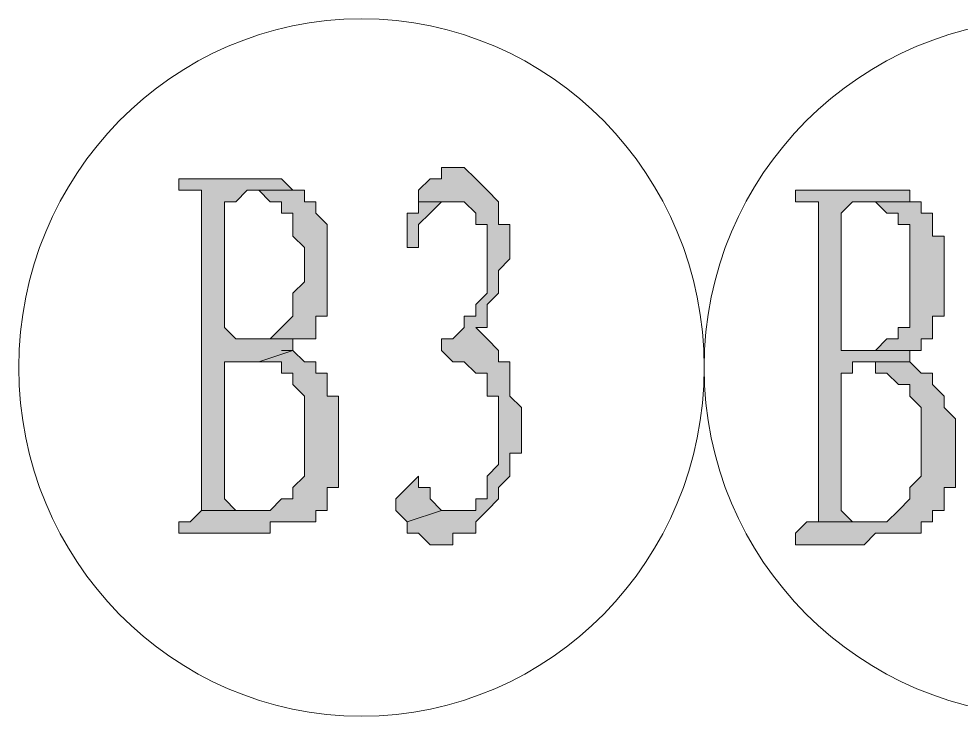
# Model space of a CAD drawing. Header units: millimetres. Extents: x 6 to 291, y 4 to 206.
# Drawn here: x 136.186 to 139.679, y 25.104 to 27.686 of the extents above; entities that cross this region are included whole.
import ezdxf

# ---------------------------------------------------------------- set-up
doc = ezdxf.new("R2010")
doc.units = ezdxf.units.MM
doc.layers.add('C00-00-00', color=7, linetype='Continuous')

msp = doc.modelspace()

# ---------------------------------------------------------------- hatches: boundary and pattern name
at = {"layer": 'C00-00-00'}
h = msp.add_hatch(color=256, dxfattribs=at)
h.dxf.hatch_style = 2
h.paths.add_polyline_path([(137.794997, 27.135666), (137.752663, 27.135666), (137.752663, 27.093333), (137.71033, 27.093333), (137.667997, 27.050999), (137.667997, 27.008666), (137.83733, 27.008666), (137.879663, 26.966333), (137.879663, 26.923999), (137.921997, 26.923999), (137.921997, 26.669999), (137.879663, 26.627666), (137.879663, 26.585333), (137.83733, 26.585333), (137.83733, 26.542999), (137.794997, 26.500666), (137.752663, 26.500666), (137.752663, 26.458333), (137.794997, 26.415999), (137.83733, 26.415999), (137.879663, 26.373666), (137.921997, 26.373666), (137.921997, 26.331333), (137.921997, 26.288999), (137.96433, 26.288999), (137.96433, 26.034999), (137.921997, 25.992666), (137.921997, 25.950333), (137.921997, 25.907999), (137.879663, 25.907999), (137.879663, 25.865666), (137.83733, 25.865666), (137.752663, 25.865666), (137.625663, 25.823333), (137.625663, 25.780999), (137.667997, 25.780999), (137.71033, 25.738666), (137.794997, 25.738666), (137.794997, 25.780999), (137.83733, 25.780999), (137.879663, 25.780999), (137.879663, 25.823333), (137.921997, 25.865666), (137.96433, 25.907999), (137.96433, 25.950333), (138.006663, 25.992666), (138.006663, 26.034999), (138.006663, 26.077333), (138.048997, 26.077333), (138.048997, 26.246666), (138.006663, 26.288999), (138.006663, 26.373666), (138.006663, 26.415999), (137.96433, 26.415999), (137.96433, 26.458333), (137.921997, 26.500666), (137.879663, 26.542999), (137.921997, 26.542999), (137.921997, 26.585333), (137.921997, 26.627666), (137.96433, 26.669999), (137.96433, 26.712333), (137.96433, 26.754666), (138.006663, 26.796999), (138.006663, 26.923999), (137.96433, 26.923999), (137.96433, 26.966333), (137.96433, 27.008666), (137.921997, 27.050999), (137.879663, 27.093333), (137.83733, 27.135666)])
h = msp.add_hatch(color=256, dxfattribs=at)
h.dxf.hatch_style = 2
h.paths.add_polyline_path([(137.032996, 27.09334), (136.778996, 27.09334), (136.778996, 27.051006), (136.821329, 27.051006), (136.863662, 27.051006), (136.863662, 27.008673), (136.863662, 25.865673), (136.990662, 25.865673), (136.948329, 25.908006), (136.948329, 26.416006), (136.990662, 26.416006), (137.075329, 26.416006), (137.202329, 26.45834), (137.159996, 26.45834), (137.202329, 26.45834), (137.202329, 26.500673), (137.032996, 26.500673), (136.990662, 26.500673), (136.948329, 26.543006), (136.948329, 27.008673), (136.990662, 27.008673), (137.032996, 27.051006), (137.244662, 27.051006), (137.202329, 27.051006), (137.159996, 27.09334), (137.117662, 27.09334)])
h = msp.add_hatch(color=256, dxfattribs=at)
h.dxf.hatch_style = 2
h.paths.add_polyline_path([(137.244659, 27.050997), (137.075326, 27.050997), (137.117659, 27.008664), (137.159992, 27.008664), (137.159992, 26.966331), (137.202326, 26.966331), (137.202326, 26.923997), (137.202326, 26.881664), (137.244659, 26.839331), (137.244659, 26.712331), (137.202326, 26.669997), (137.202326, 26.627664), (137.202326, 26.585331), (137.159992, 26.542997), (137.117659, 26.500664), (137.075326, 26.500664), (137.032992, 26.500664), (137.202326, 26.500664), (137.244659, 26.500664), (137.286992, 26.500664), (137.286992, 26.542997), (137.286992, 26.585331), (137.329326, 26.585331), (137.329326, 26.627664), (137.329326, 26.669997), (137.329326, 26.881664), (137.329326, 26.923997), (137.286992, 26.966331), (137.286992, 27.008664), (137.244659, 27.008664)])
h = msp.add_hatch(color=256, dxfattribs=at)
h.dxf.hatch_style = 2
h.paths.add_polyline_path([(139.318999, 27.050997), (139.064999, 27.050997), (139.064999, 27.008664), (139.107333, 27.008664), (139.149666, 27.008664), (139.149666, 26.966331), (139.149666, 25.865664), (139.149666, 25.823331), (139.107333, 25.823331), (139.276666, 25.823331), (139.234333, 25.865664), (139.234333, 26.373664), (139.276666, 26.373664), (139.276666, 26.415997), (139.488333, 26.415997), (139.445999, 26.415997), (139.488333, 26.415997), (139.488333, 26.458331), (139.318999, 26.458331), (139.234333, 26.458331), (139.234333, 26.500664), (139.234333, 26.966331), (139.276666, 27.008664), (139.530666, 27.008664), (139.488333, 27.008664), (139.488333, 27.050997), (139.445999, 27.050997), (139.403666, 27.050997)])
h = msp.add_hatch(color=256, dxfattribs=at)
h.dxf.hatch_style = 2
h.paths.add_polyline_path([(137.668002, 27.008671), (137.668002, 26.966338), (137.625669, 26.966338), (137.625669, 26.881671), (137.625669, 26.839338), (137.668002, 26.839338), (137.668002, 26.881671), (137.668002, 26.924004), (137.710335, 26.966338), (137.752669, 27.008671), (137.795002, 27.008671)])
h = msp.add_hatch(color=256, dxfattribs=at)
h.dxf.hatch_style = 2
h.paths.add_polyline_path([(139.530663, 27.008671), (139.318996, 27.008671), (139.361329, 27.008671), (139.403663, 26.966338), (139.445996, 26.966338), (139.445996, 26.924004), (139.488329, 26.924004), (139.488329, 26.881671), (139.488329, 26.839338), (139.488329, 26.627671), (139.488329, 26.585338), (139.488329, 26.543004), (139.445996, 26.543004), (139.445996, 26.500671), (139.403663, 26.500671), (139.361329, 26.458338), (139.318996, 26.458338), (139.488329, 26.458338), (139.530663, 26.458338), (139.530663, 26.500671), (139.572996, 26.500671), (139.572996, 26.543004), (139.572996, 26.585338), (139.615329, 26.585338), (139.615329, 26.881671), (139.572996, 26.881671), (139.572996, 26.924004), (139.572996, 26.966338), (139.530663, 26.966338)])
h = msp.add_hatch(color=256, dxfattribs=at)
h.dxf.hatch_style = 2
h.paths.add_polyline_path([(137.202333, 26.458333), (137.075333, 26.416), (137.117666, 26.416), (137.159999, 26.416), (137.159999, 26.373666), (137.202333, 26.373666), (137.202333, 26.331333), (137.244666, 26.289), (137.244666, 26.246666), (137.244666, 26.077333), (137.244666, 26.035), (137.244666, 25.992666), (137.202333, 25.950333), (137.202333, 25.908), (137.159999, 25.908), (137.117666, 25.865666), (137.075333, 25.865666), (136.863666, 25.865666), (136.821333, 25.823333), (136.778999, 25.823333), (136.778999, 25.781), (137.117666, 25.781), (137.117666, 25.823333), (137.202333, 25.823333), (137.244666, 25.823333), (137.286999, 25.823333), (137.286999, 25.865666), (137.329333, 25.865666), (137.329333, 25.908), (137.329333, 25.950333), (137.371666, 25.950333), (137.371666, 25.992666), (137.371666, 26.035), (137.371666, 26.204333), (137.371666, 26.246666), (137.371666, 26.289), (137.329333, 26.289), (137.329333, 26.331333), (137.329333, 26.373666), (137.286999, 26.373666), (137.286999, 26.416), (137.244666, 26.416)])
h = msp.add_hatch(color=256, dxfattribs=at)
h.dxf.hatch_style = 2
h.paths.add_polyline_path([(139.488337, 26.416007), (139.319003, 26.416007), (139.361337, 26.416007), (139.361337, 26.373674), (139.40367, 26.373674), (139.446003, 26.33134), (139.488337, 26.33134), (139.488337, 26.289007), (139.53067, 26.246674), (139.53067, 26.162007), (139.53067, 26.119674), (139.53067, 26.07734), (139.53067, 25.992674), (139.488337, 25.95034), (139.488337, 25.908007), (139.446003, 25.865674), (139.40367, 25.82334), (139.361337, 25.82334), (139.107337, 25.82334), (139.065003, 25.781007), (139.065003, 25.738674), (139.319003, 25.738674), (139.361337, 25.781007), (139.446003, 25.781007), (139.53067, 25.781007), (139.53067, 25.82334), (139.573003, 25.82334), (139.573003, 25.865674), (139.615337, 25.865674), (139.615337, 25.908007), (139.615337, 25.95034), (139.65767, 25.95034), (139.65767, 26.20434), (139.615337, 26.246674), (139.615337, 26.289007), (139.573003, 26.33134), (139.573003, 26.373674), (139.53067, 26.373674)])
h = msp.add_hatch(color=256, dxfattribs=at)
h.dxf.hatch_style = 2
h.paths.add_polyline_path([(137.668002, 25.992664), (137.625669, 25.950331), (137.583335, 25.907997), (137.583335, 25.865664), (137.625669, 25.823331), (137.752669, 25.865664), (137.710335, 25.907997), (137.710335, 25.950331), (137.668002, 25.950331)])

# ---------------------------------------------------------------- linework, layer by layer
at = {"layer": 'C00-00-00', "lineweight": 13}
for points in [[(137.794997, 27.135666), (137.752663, 27.135666), (137.752663, 27.093333), (137.71033, 27.093333), (137.667997, 27.050999), (137.667997, 27.008666), (137.83733, 27.008666), (137.879663, 26.966333), (137.879663, 26.923999), (137.921997, 26.923999), (137.921997, 26.669999), (137.879663, 26.627666), (137.879663, 26.585333), (137.83733, 26.585333), (137.83733, 26.542999), (137.794997, 26.500666), (137.752663, 26.500666), (137.752663, 26.458333), (137.794997, 26.415999), (137.83733, 26.415999), (137.879663, 26.373666), (137.921997, 26.373666), (137.921997, 26.331333), (137.921997, 26.288999), (137.96433, 26.288999), (137.96433, 26.034999), (137.921997, 25.992666), (137.921997, 25.950333), (137.921997, 25.907999), (137.879663, 25.907999), (137.879663, 25.865666), (137.83733, 25.865666), (137.752663, 25.865666), (137.625663, 25.823333), (137.625663, 25.780999), (137.667997, 25.780999), (137.71033, 25.738666), (137.794997, 25.738666), (137.794997, 25.780999), (137.83733, 25.780999), (137.879663, 25.780999), (137.879663, 25.823333), (137.921997, 25.865666), (137.96433, 25.907999), (137.96433, 25.950333), (138.006663, 25.992666), (138.006663, 26.034999), (138.006663, 26.077333), (138.048997, 26.077333), (138.048997, 26.246666), (138.006663, 26.288999), (138.006663, 26.373666), (138.006663, 26.415999), (137.96433, 26.415999), (137.96433, 26.458333), (137.921997, 26.500666), (137.879663, 26.542999), (137.921997, 26.542999), (137.921997, 26.585333), (137.921997, 26.627666), (137.96433, 26.669999), (137.96433, 26.712333), (137.96433, 26.754666), (138.006663, 26.796999), (138.006663, 26.923999), (137.96433, 26.923999), (137.96433, 26.966333), (137.96433, 27.008666), (137.921997, 27.050999), (137.879663, 27.093333), (137.83733, 27.135666)], [(137.032996, 27.09334), (136.778996, 27.09334), (136.778996, 27.051006), (136.821329, 27.051006), (136.863662, 27.051006), (136.863662, 27.008673), (136.863662, 25.865673), (136.990662, 25.865673), (136.948329, 25.908006), (136.948329, 26.416006), (136.990662, 26.416006), (137.075329, 26.416006), (137.202329, 26.45834), (137.159996, 26.45834), (137.202329, 26.45834), (137.202329, 26.500673), (137.032996, 26.500673), (136.990662, 26.500673), (136.948329, 26.543006), (136.948329, 27.008673), (136.990662, 27.008673), (137.032996, 27.051006), (137.244662, 27.051006), (137.202329, 27.051006), (137.159996, 27.09334), (137.117662, 27.09334)], [(137.244659, 27.050997), (137.075326, 27.050997), (137.117659, 27.008664), (137.159992, 27.008664), (137.159992, 26.966331), (137.202326, 26.966331), (137.202326, 26.923997), (137.202326, 26.881664), (137.244659, 26.839331), (137.244659, 26.712331), (137.202326, 26.669997), (137.202326, 26.627664), (137.202326, 26.585331), (137.159992, 26.542997), (137.117659, 26.500664), (137.075326, 26.500664), (137.032992, 26.500664), (137.202326, 26.500664), (137.244659, 26.500664), (137.286992, 26.500664), (137.286992, 26.542997), (137.286992, 26.585331), (137.329326, 26.585331), (137.329326, 26.627664), (137.329326, 26.669997), (137.329326, 26.881664), (137.329326, 26.923997), (137.286992, 26.966331), (137.286992, 27.008664), (137.244659, 27.008664)], [(139.318999, 27.050997), (139.064999, 27.050997), (139.064999, 27.008664), (139.107333, 27.008664), (139.149666, 27.008664), (139.149666, 26.966331), (139.149666, 25.865664), (139.149666, 25.823331), (139.107333, 25.823331), (139.276666, 25.823331), (139.234333, 25.865664), (139.234333, 26.373664), (139.276666, 26.373664), (139.276666, 26.415997), (139.488333, 26.415997), (139.445999, 26.415997), (139.488333, 26.415997), (139.488333, 26.458331), (139.318999, 26.458331), (139.234333, 26.458331), (139.234333, 26.500664), (139.234333, 26.966331), (139.276666, 27.008664), (139.530666, 27.008664), (139.488333, 27.008664), (139.488333, 27.050997), (139.445999, 27.050997), (139.403666, 27.050997)], [(137.668002, 27.008671), (137.668002, 26.966338), (137.625669, 26.966338), (137.625669, 26.881671), (137.625669, 26.839338), (137.668002, 26.839338), (137.668002, 26.881671), (137.668002, 26.924004), (137.710335, 26.966338), (137.752669, 27.008671), (137.795002, 27.008671)], [(139.530663, 27.008671), (139.318996, 27.008671), (139.361329, 27.008671), (139.403663, 26.966338), (139.445996, 26.966338), (139.445996, 26.924004), (139.488329, 26.924004), (139.488329, 26.881671), (139.488329, 26.839338), (139.488329, 26.627671), (139.488329, 26.585338), (139.488329, 26.543004), (139.445996, 26.543004), (139.445996, 26.500671), (139.403663, 26.500671), (139.361329, 26.458338), (139.318996, 26.458338), (139.488329, 26.458338), (139.530663, 26.458338), (139.530663, 26.500671), (139.572996, 26.500671), (139.572996, 26.543004), (139.572996, 26.585338), (139.615329, 26.585338), (139.615329, 26.881671), (139.572996, 26.881671), (139.572996, 26.924004), (139.572996, 26.966338), (139.530663, 26.966338)], [(137.202333, 26.458333), (137.075333, 26.416), (137.117666, 26.416), (137.159999, 26.416), (137.159999, 26.373666), (137.202333, 26.373666), (137.202333, 26.331333), (137.244666, 26.289), (137.244666, 26.246666), (137.244666, 26.077333), (137.244666, 26.035), (137.244666, 25.992666), (137.202333, 25.950333), (137.202333, 25.908), (137.159999, 25.908), (137.117666, 25.865666), (137.075333, 25.865666), (136.863666, 25.865666), (136.821333, 25.823333), (136.778999, 25.823333), (136.778999, 25.781), (137.117666, 25.781), (137.117666, 25.823333), (137.202333, 25.823333), (137.244666, 25.823333), (137.286999, 25.823333), (137.286999, 25.865666), (137.329333, 25.865666), (137.329333, 25.908), (137.329333, 25.950333), (137.371666, 25.950333), (137.371666, 25.992666), (137.371666, 26.035), (137.371666, 26.204333), (137.371666, 26.246666), (137.371666, 26.289), (137.329333, 26.289), (137.329333, 26.331333), (137.329333, 26.373666), (137.286999, 26.373666), (137.286999, 26.416), (137.244666, 26.416)], [(139.488337, 26.416007), (139.319003, 26.416007), (139.361337, 26.416007), (139.361337, 26.373674), (139.40367, 26.373674), (139.446003, 26.33134), (139.488337, 26.33134), (139.488337, 26.289007), (139.53067, 26.246674), (139.53067, 26.162007), (139.53067, 26.119674), (139.53067, 26.07734), (139.53067, 25.992674), (139.488337, 25.95034), (139.488337, 25.908007), (139.446003, 25.865674), (139.40367, 25.82334), (139.361337, 25.82334), (139.107337, 25.82334), (139.065003, 25.781007), (139.065003, 25.738674), (139.319003, 25.738674), (139.361337, 25.781007), (139.446003, 25.781007), (139.53067, 25.781007), (139.53067, 25.82334), (139.573003, 25.82334), (139.573003, 25.865674), (139.615337, 25.865674), (139.615337, 25.908007), (139.615337, 25.95034), (139.65767, 25.95034), (139.65767, 26.20434), (139.615337, 26.246674), (139.615337, 26.289007), (139.573003, 26.33134), (139.573003, 26.373674), (139.53067, 26.373674)], [(137.668002, 25.992664), (137.625669, 25.950331), (137.583335, 25.907997), (137.583335, 25.865664), (137.625669, 25.823331), (137.752669, 25.865664), (137.710335, 25.907997), (137.710335, 25.950331), (137.668002, 25.950331)]]:
    msp.add_lwpolyline(points, close=True, dxfattribs=at)
at = {"layer": 'C00-00-00', "lineweight": 5}
msp.add_circle((140.017504, 26.394831), 1.291167, dxfattribs=at)
msp.add_ellipse((137.456335, 26.394831), major_axis=(0, 1.291167), ratio=0.983607, start_param=0, end_param=6.283185, dxfattribs=at)

doc.saveas('drawing.dxf')
